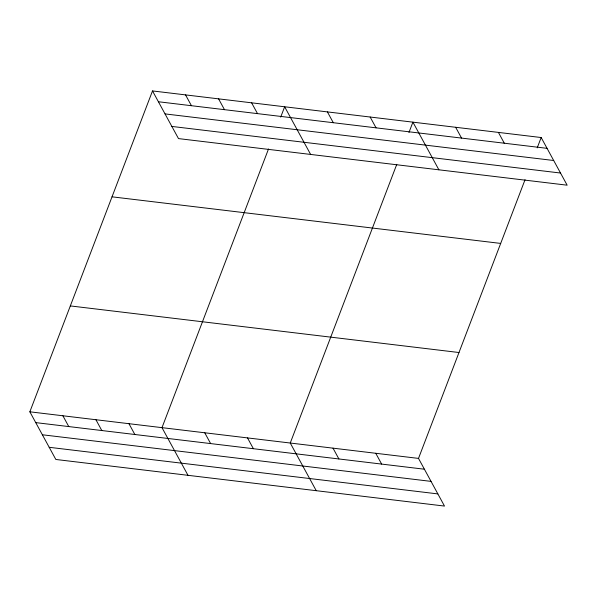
<?xml version="1.0" encoding="UTF-8"?>
<svg xmlns="http://www.w3.org/2000/svg" width="597" height="597" viewBox="0 0 597 597"><rect width="100%" height="100%" fill="white"/><g stroke="black" fill="none" stroke-linecap="round" stroke-linejoin="round"><path stroke-width="0.9" d="M525.039 179.719L418.512 458.406L444.496 506.069L55.834 459.466L29.85 411.811L152.504 90.931L541.166 137.534L567.15 185.189L178.488 138.594L152.504 90.931M268.523 148.959L161.996 427.653L187.98 475.309M280.702 117.109L284.65 106.781L310.634 154.436M396.781 164.339L290.254 443.026L316.238 490.689M408.96 132.489L412.908 122.154L438.892 169.817M537.218 147.862L541.166 137.534M158.399 101.744L547.053 148.34M165.026 113.9L553.688 160.503M171.861 126.43L560.516 173.033M112.027 196.823L500.689 243.419M70.327 305.918L458.989 352.521M29.85 411.811L418.512 458.406M35.745 422.616L424.4 469.212M42.372 434.773L431.034 481.376M49.208 447.302L437.862 493.906M498.413 132.407L504.301 143.213M455.66 127.28L461.548 138.086M370.155 117.027L376.05 127.833M327.402 111.9L333.298 122.713M251.613 102.818L257.508 113.624M218.577 98.856L224.472 109.661M185.54 94.893L191.436 105.699M375.759 453.28L381.647 464.085M333.007 448.153L338.895 458.959M247.501 437.899L253.389 448.705M204.749 432.78L210.637 443.586M128.959 423.691L134.847 434.497M95.923 419.728L101.811 430.534M62.886 415.766L68.774 426.571"/></g></svg>
